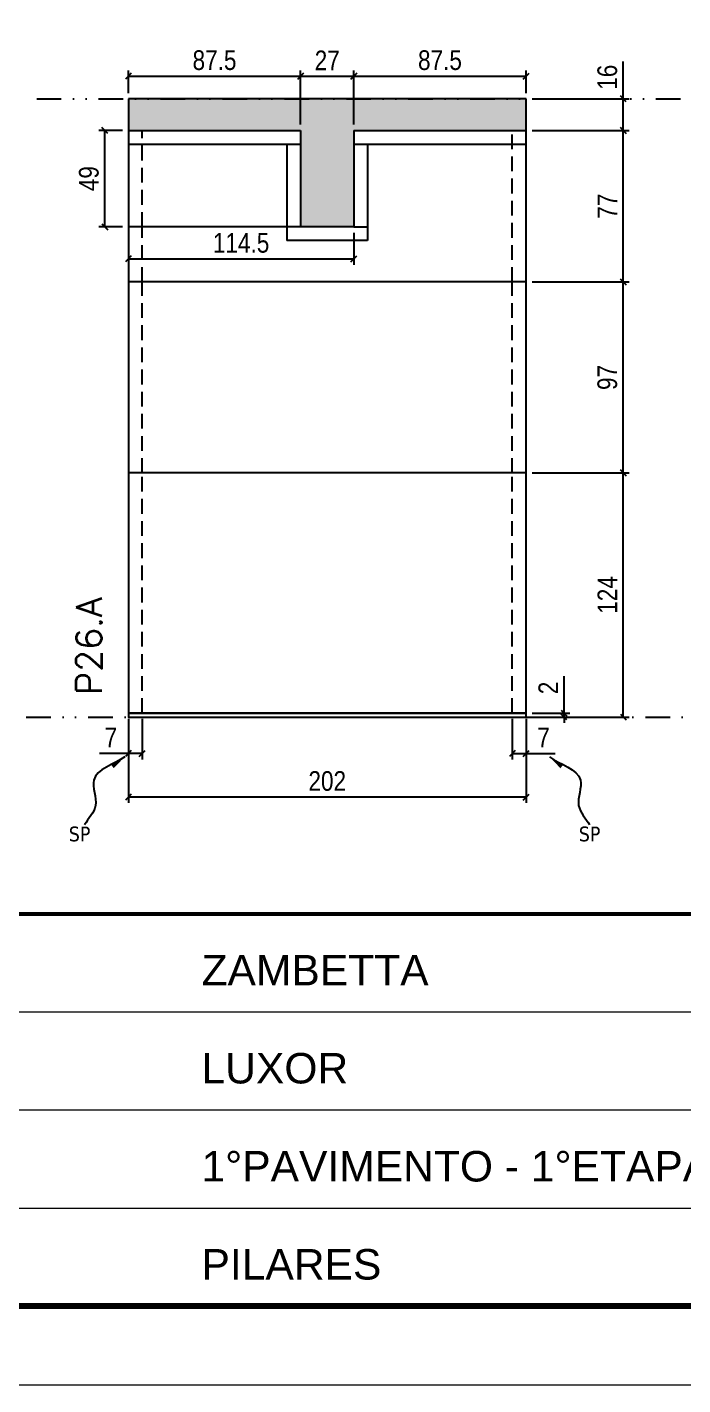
# Model space of a CAD drawing. Extents: x 14400 to 24104, y -21631 to 6985.
# Drawn here: x 16622 to 16955, y -2105 to -1416 of the extents above; entities that cross this region are included whole.
import ezdxf

# ---------------------------------------------------------------- set-up
doc = ezdxf.new("R2010")
doc.units = 0
for name, pattern in [('CONTINUO', [0]), ('DASHED', [0.75, 0.5, -0.25]), ('DIVIDE2', [0.625, 0.25, -0.125, 0, -0.125, 0, -0.125]), ('HIDDEN', [0.375, 0.25, -0.125])]:
    doc.linetypes.add(name, pattern=pattern)
for name, color, linetype in [('COTA', 241, 'Continuous'), ('Nível', 160, 'Continuous'), ('Painéis', 200, 'Continuous'), ('SARR_2.2x7', 40, 'Continuous'), ('texto', 7, 'Continuous')]:
    doc.layers.add(name, color=color, linetype=linetype)
for name, color, linetype, lineweight in [('Folhas', 255, 'Continuous', 9), ('SARRAFO DE PRESSAO', 251, 'DASHED', 9), ('Texto Seção', 7, 'Continuous', 15)]:
    doc.layers.add(name, color=color, linetype=linetype, lineweight=lineweight)
doc.styles.add('ARIAL', font='arial.ttf')
doc.styles.add('COTA TECNICA', font='techl___.ttf', dxfattribs={"height": 10})
doc.styles.add('COTA TECNICA-50', font='techl___.ttf', dxfattribs={"height": 10})
doc.styles.add('REGUA-120', font='ROMANS.shx', dxfattribs={"height": 15})
doc.styles.get("Standard").update_dxf_attribs({"font": 'arial.ttf'})
doc.dimstyles.new('COTA PAINEL-50', dxfattribs={"dimtxt": 10, "dimasz": 3, "dimexe": 3, "dimexo": 3, "dimgap": 3, "dimtad": 1, "dimdec": 1, "dimzin": 12, "dimdsep": 46, "dimtxsty": 'COTA TECNICA-50', "dimblk1": 'OBLIQUE', "dimblk2": 'OBLIQUE', "dimsah": 1, "dimcen": 0.9, "dimclrd": 4, "dimclre": 4, "dimclrt": 240, "dimadec": 1, "dimazin": 3, "dimtfac": 1, "dimtdec": 1, "dimtmove": 0, "dimatfit": 3, "dimfxl": 1, "dimtolj": 1, "dimtzin": 12, "dimarcsym": 0})
doc.dimstyles.new('PAINEL', dxfattribs={"dimtxt": 10, "dimasz": 3, "dimexe": 3, "dimexo": 3, "dimgap": 3, "dimtad": 1, "dimdec": 1, "dimzin": 12, "dimdsep": 46, "dimtxsty": 'COTA TECNICA', "dimblk1": 'OBLIQUE', "dimblk2": 'OBLIQUE', "dimsah": 1, "dimcen": 0.9, "dimclrd": 4, "dimclre": 4, "dimclrt": 240, "dimadec": 1, "dimazin": 3, "dimtfac": 1, "dimtdec": 1, "dimtmove": 0, "dimatfit": 3, "dimfxl": 1, "dimtolj": 1, "dimtzin": 12, "dimarcsym": 0})
doc.dimstyles.get("Standard").update_dxf_attribs({"dimtxt": 0.18, "dimasz": 0.18, "dimexe": 0.18, "dimexo": 0.0625, "dimgap": 0.09, "dimtad": 0, "dimtih": 1, "dimtoh": 1, "dimdec": 4, "dimzin": 0, "dimdsep": 46, "dimtxsty": 'Standard', "dimcen": 0.09, "dimadec": 0, "dimazin": 0, "dimtfac": 1, "dimtdec": 4, "dimtofl": 0, "dimtmove": 0, "dimatfit": 3, "dimfxl": 1, "dimtolj": 1, "dimtzin": 0, "dimarcsym": 0})

# ---------------------------------------------------------------- blocks, each defined once
blk = doc.blocks.new('9999999999')
at = {"color": 30, "linetype": 'CONTINUO'}
for p, q in [((98564.56, 34379.64), (99583.98, 34379.64)), ((98564.56, 34329.83), (99487.98, 34329.83)), ((98564.56, 34280.02), (99487.98, 34280.02))]:
    blk.add_line(p, q, dxfattribs=at)
at = {"color": 30, "linetype": 'CONTINUO', "const_width": 2}
blk.add_lwpolyline([(99583.98, 34230.21), (99583.98, 34414.45, 0.414214), (99568.98, 34429.45), (98228.98, 34429.45, 0.414214), (98213.98, 34414.45), (98213.98, 34245.21, 0.414214), (98228.98, 34230.21), (99583.98, 34230.21)], format="xyb", dxfattribs=at)
at = {"layer": 'Folhas'}
blk.add_lwpolyline([(98138.98, 34190.21), (99623.98, 34190.21), (99623.98, 35240.21), (98138.98, 35240.21)], close=True, dxfattribs=at)
at = {"layer": 'Folhas', "color": 30, "const_width": 3}
blk.add_lwpolyline([(98213.98, 34230.21), (99583.98, 34230.21), (99583.98, 35200.21), (98213.98, 35200.21)], close=True, dxfattribs=at)
at = {"color": 7, "linetype": 'Continuous', "ltscale": 5, "style": 'ARIAL'}
for s, height, p in [('ZAMBETTA', 15.483, (98837.68, 34393.13)), ('LUXOR', 15.483, (98837.68, 34343.32)), ('1°PAVIMENTO - 1°ETAPA', 15.4829, (98837.68, 34293.51)), ('PILARES', 15.483, (98837.68, 34243.7))]:
    blk.add_text(s, height=height, dxfattribs=at).set_placement(p)
blk = doc.blocks.new('_Oblique')
at = {"color": 0, "linetype": 'ByBlock', "lineweight": -2}
blk.add_line((-0.5, -0.5), (0.5, 0.5), dxfattribs=at)
blk = doc.blocks.new('*D1653')
at = {"layer": 'COTA', "color": 4, "lineweight": -2, "transparency": 16777216}
for p, q in [((16673.53, -1767.02), (16673.53, -1809.69)), ((16875.53, -1767.02), (16875.53, -1809.69)), ((16875.53, -1806.69), (16673.53, -1806.69))]:
    blk.add_line(p, q, dxfattribs=at)
at = {"layer": 'Defpoints', "color": 0, "transparency": 16777216}
for p in [(16673.53, -1764.02), (16875.53, -1764.02), (16673.53, -1806.69)]:
    blk.add_point(p, dxfattribs=at)
at = {"layer": 'COTA', "color": 4, "lineweight": -2, "transparency": 16777216, "xscale": 3, "yscale": 3, "zscale": 3, "rotation": 180}
blk.add_blockref('_Oblique', (16673.53, -1806.69), dxfattribs=at)
at = {"layer": 'COTA', "color": 4, "lineweight": -2, "transparency": 16777216, "xscale": 3, "yscale": 3, "zscale": 3}
blk.add_blockref('_Oblique', (16875.53, -1806.69), dxfattribs=at)
at = {"layer": 'COTA', "color": 240, "transparency": 16777216, "insert": (16774.53, -1798.59), "char_height": 10, "attachment_point": 5, "style": 'COTA TECNICA'}
blk.add_mtext('\\A1;202', dxfattribs=at)
blk = doc.blocks.new('*D1654')
at = {"layer": 'COTA', "color": 4, "lineweight": -2, "transparency": 16777216}
for p, q in [((16868.53, -1767.02), (16868.53, -1787.53)), ((16875.53, -1769.02), (16875.53, -1787.53)), ((16868.53, -1784.53), (16875.53, -1784.53)), ((16875.53, -1784.53), (16890.26, -1784.53))]:
    blk.add_line(p, q, dxfattribs=at)
at = {"layer": 'Defpoints', "color": 0, "transparency": 16777216}
for p in [(16868.53, -1764.02), (16875.53, -1766.02), (16875.53, -1784.53)]:
    blk.add_point(p, dxfattribs=at)
at = {"layer": 'COTA', "color": 4, "lineweight": -2, "transparency": 16777216, "xscale": 3, "yscale": 3, "zscale": 3, "rotation": 180}
blk.add_blockref('_Oblique', (16868.53, -1784.53), dxfattribs=at)
at = {"layer": 'COTA', "color": 4, "lineweight": -2, "transparency": 16777216, "xscale": 3, "yscale": 3, "zscale": 3}
blk.add_blockref('_Oblique', (16875.53, -1784.53), dxfattribs=at)
at = {"layer": 'COTA', "color": 240, "transparency": 16777216, "insert": (16884.4, -1776.45), "char_height": 10, "attachment_point": 5, "style": 'COTA TECNICA-50'}
blk.add_mtext('\\A1;7', dxfattribs=at)
blk = doc.blocks.new('*D1655')
at = {"layer": 'COTA', "color": 4, "lineweight": -2, "transparency": 16777216}
for p, q in [((16673.53, -1769.02), (16673.53, -1787.53)), ((16680.53, -1767.02), (16680.53, -1787.53)), ((16673.53, -1784.53), (16658.8, -1784.53)), ((16680.53, -1784.53), (16673.53, -1784.53))]:
    blk.add_line(p, q, dxfattribs=at)
at = {"layer": 'Defpoints', "color": 0, "transparency": 16777216}
for p in [(16680.53, -1764.02), (16673.53, -1766.02), (16673.53, -1784.53)]:
    blk.add_point(p, dxfattribs=at)
at = {"layer": 'COTA', "color": 4, "lineweight": -2, "transparency": 16777216, "xscale": 3, "yscale": 3, "zscale": 3, "rotation": 180}
blk.add_blockref('_Oblique', (16673.53, -1784.53), dxfattribs=at)
at = {"layer": 'COTA', "color": 4, "lineweight": -2, "transparency": 16777216, "xscale": 3, "yscale": 3, "zscale": 3}
blk.add_blockref('_Oblique', (16680.53, -1784.53), dxfattribs=at)
at = {"layer": 'COTA', "color": 240, "transparency": 16777216, "insert": (16664.66, -1776.45), "char_height": 10, "attachment_point": 5, "style": 'COTA TECNICA-50'}
blk.add_mtext('\\A1;7', dxfattribs=at)
blk = doc.blocks.new('*D1666')
at = {"layer": 'COTA', "color": 4, "linetype": 'ByBlock', "lineweight": -2, "transparency": 16777216}
for p, q in [((16878.53, -1642.02), (16927.9, -1642.02)), ((16924.9, -1766.02), (16924.9, -1642.02)), ((16878.53, -1766.02), (16927.9, -1766.02))]:
    blk.add_line(p, q, dxfattribs=at)
at = {"layer": 'Defpoints', "color": 0, "linetype": 'ByBlock', "transparency": 16777216}
for p in [(16875.53, -1642.02), (16924.9, -1642.02), (16875.53, -1766.02)]:
    blk.add_point(p, dxfattribs=at)
at = {"layer": 'COTA', "color": 4, "linetype": 'ByBlock', "lineweight": -2, "transparency": 16777216, "xscale": 3, "yscale": 3, "zscale": 3}
for p, rotation in [((16924.9, -1642.02), 90), ((16924.9, -1766.02), 270)]:
    blk.add_blockref('_Oblique', p, dxfattribs=dict(at, rotation=rotation))
at = {"layer": 'COTA', "color": 240, "linetype": 'ByBlock', "transparency": 16777216, "insert": (16916.82, -1704.02), "char_height": 10, "attachment_point": 5, "rotation": 90, "style": 'COTA TECNICA'}
blk.add_mtext('\\A1;124', dxfattribs=at)
blk = doc.blocks.new('*D1656')
at = {"layer": 'COTA', "color": 4, "lineweight": -2, "transparency": 16777216}
for p, q in [((16894.79, -1764.02), (16894.79, -1745.21)), ((16878.53, -1764.02), (16897.79, -1764.02)), ((16894.79, -1766.02), (16894.79, -1764.02)), ((16878.53, -1766.02), (16897.79, -1766.02)), ((16894.79, -1766.02), (16894.79, -1769.02))]:
    blk.add_line(p, q, dxfattribs=at)
at = {"layer": 'Defpoints', "color": 0, "transparency": 16777216}
for p in [(16875.53, -1764.02), (16875.53, -1766.02), (16894.79, -1766.02)]:
    blk.add_point(p, dxfattribs=at)
at = {"layer": 'COTA', "color": 4, "lineweight": -2, "transparency": 16777216, "xscale": 3, "yscale": 3, "zscale": 3}
for p, rotation in [((16894.79, -1764.02), 270), ((16894.79, -1766.02), 90)]:
    blk.add_blockref('_Oblique', p, dxfattribs=dict(at, rotation=rotation))
at = {"layer": 'COTA', "color": 240, "transparency": 16777216, "insert": (16886.79, -1751.27), "char_height": 10, "attachment_point": 5, "rotation": 90, "style": 'COTA TECNICA-50'}
blk.add_mtext('\\A1;2', dxfattribs=at)
blk = doc.blocks.new('*D1667')
at = {"layer": 'COTA', "color": 4, "linetype": 'ByBlock', "lineweight": -2, "transparency": 16777216}
for p, q in [((16878.53, -1642.02), (16927.9, -1642.02)), ((16924.9, -1766.02), (16924.9, -1642.02)), ((16878.53, -1766.02), (16927.9, -1766.02))]:
    blk.add_line(p, q, dxfattribs=at)
at = {"layer": 'Defpoints', "color": 0, "linetype": 'ByBlock', "transparency": 16777216}
for p in [(16875.53, -1642.02), (16924.9, -1642.02), (16875.53, -1766.02)]:
    blk.add_point(p, dxfattribs=at)
at = {"layer": 'COTA', "color": 4, "linetype": 'ByBlock', "lineweight": -2, "transparency": 16777216, "xscale": 3, "yscale": 3, "zscale": 3}
for p, rotation in [((16924.9, -1642.02), 90), ((16924.9, -1766.02), 270)]:
    blk.add_blockref('_Oblique', p, dxfattribs=dict(at, rotation=rotation))
at = {"layer": 'COTA', "color": 240, "linetype": 'ByBlock', "transparency": 16777216, "insert": (16916.82, -1704.02), "char_height": 10, "attachment_point": 5, "rotation": 90, "style": 'COTA TECNICA'}
blk.add_mtext('\\A1;124', dxfattribs=at)
blk = doc.blocks.new('*D1668')
at = {"layer": 'COTA', "color": 4, "lineweight": -2, "transparency": 16777216}
for p, q in [((16878.53, -1545.02), (16927.9, -1545.02)), ((16924.9, -1642.02), (16924.9, -1545.02)), ((16878.53, -1642.02), (16927.9, -1642.02))]:
    blk.add_line(p, q, dxfattribs=at)
at = {"layer": 'Defpoints', "color": 0, "transparency": 16777216}
for p in [(16875.53, -1545.02), (16924.9, -1545.02), (16875.53, -1642.02)]:
    blk.add_point(p, dxfattribs=at)
at = {"layer": 'COTA', "color": 4, "lineweight": -2, "transparency": 16777216, "xscale": 3, "yscale": 3, "zscale": 3}
for p, rotation in [((16924.9, -1545.02), 90), ((16924.9, -1642.02), 270)]:
    blk.add_blockref('_Oblique', p, dxfattribs=dict(at, rotation=rotation))
at = {"layer": 'COTA', "color": 240, "transparency": 16777216, "insert": (16916.8, -1593.52), "char_height": 10, "attachment_point": 5, "rotation": 90, "style": 'COTA TECNICA'}
blk.add_mtext('\\A1;97', dxfattribs=at)
blk = doc.blocks.new('*D1677')
at = {"layer": 'COTA', "color": 4, "lineweight": -2, "transparency": 16777216}
for p, q in [((16878.53, -1468.02), (16927.9, -1468.02)), ((16924.9, -1545.02), (16924.9, -1468.02)), ((16878.53, -1545.02), (16927.9, -1545.02))]:
    blk.add_line(p, q, dxfattribs=at)
at = {"layer": 'Defpoints', "color": 0, "transparency": 16777216}
for p in [(16875.53, -1468.02), (16924.9, -1468.02), (16875.53, -1545.02)]:
    blk.add_point(p, dxfattribs=at)
at = {"layer": 'COTA', "color": 4, "lineweight": -2, "transparency": 16777216, "xscale": 3, "yscale": 3, "zscale": 3}
for p, rotation in [((16924.9, -1468.02), 90), ((16924.9, -1545.02), 270)]:
    blk.add_blockref('_Oblique', p, dxfattribs=dict(at, rotation=rotation))
at = {"layer": 'COTA', "color": 240, "transparency": 16777216, "insert": (16916.82, -1506.52), "char_height": 10, "attachment_point": 5, "rotation": 90, "style": 'COTA TECNICA'}
blk.add_mtext('\\A1;77', dxfattribs=at)
blk = doc.blocks.new('*D1678')
at = {"layer": 'COTA', "color": 4, "lineweight": -2, "transparency": 16777216}
for p, q in [((16924.9, -1452.02), (16924.9, -1433)), ((16878.53, -1452.02), (16927.9, -1452.02)), ((16924.9, -1468.02), (16924.9, -1452.02)), ((16878.53, -1468.02), (16927.9, -1468.02))]:
    blk.add_line(p, q, dxfattribs=at)
at = {"layer": 'Defpoints', "color": 0, "transparency": 16777216}
for p in [(16875.53, -1452.02), (16924.9, -1452.02), (16875.53, -1468.02)]:
    blk.add_point(p, dxfattribs=at)
at = {"layer": 'COTA', "color": 4, "lineweight": -2, "transparency": 16777216, "xscale": 3, "yscale": 3, "zscale": 3}
for p, rotation in [((16924.9, -1452.02), 90), ((16924.9, -1468.02), 270)]:
    blk.add_blockref('_Oblique', p, dxfattribs=dict(at, rotation=rotation))
at = {"layer": 'COTA', "color": 240, "transparency": 16777216, "insert": (16916.8, -1441.01), "char_height": 10, "attachment_point": 5, "rotation": 90, "style": 'COTA TECNICA'}
blk.add_mtext('\\A1;16', dxfattribs=at)
blk = doc.blocks.new('*D1679')
at = {"layer": 'COTA', "color": 4, "lineweight": -2, "transparency": 16777216}
for p, q in [((16673.53, -1520.02), (16673.53, -1536.31)), ((16788.03, -1520.02), (16788.03, -1536.31)), ((16673.53, -1533.31), (16788.03, -1533.31))]:
    blk.add_line(p, q, dxfattribs=at)
at = {"layer": 'Defpoints', "color": 0, "transparency": 16777216}
for p in [(16673.53, -1517.02), (16788.03, -1517.02), (16788.03, -1533.31)]:
    blk.add_point(p, dxfattribs=at)
at = {"layer": 'COTA', "color": 4, "lineweight": -2, "transparency": 16777216, "xscale": 3, "yscale": 3, "zscale": 3, "rotation": 180}
blk.add_blockref('_Oblique', (16673.53, -1533.31), dxfattribs=at)
at = {"layer": 'COTA', "color": 4, "lineweight": -2, "transparency": 16777216, "xscale": 3, "yscale": 3, "zscale": 3}
blk.add_blockref('_Oblique', (16788.03, -1533.31), dxfattribs=at)
at = {"layer": 'COTA', "color": 240, "transparency": 16777216, "insert": (16730.78, -1525.2), "char_height": 10, "attachment_point": 5, "style": 'COTA TECNICA'}
blk.add_mtext('\\A1;114.5', dxfattribs=at)
blk = doc.blocks.new('*D1680')
at = {"layer": 'COTA', "color": 4, "lineweight": -2, "transparency": 16777216}
for p, q in [((16673.53, -1449.02), (16673.53, -1437.52)), ((16673.53, -1440.52), (16761.03, -1440.52)), ((16761.03, -1465.02), (16761.03, -1437.52))]:
    blk.add_line(p, q, dxfattribs=at)
at = {"layer": 'Defpoints', "color": 0, "transparency": 16777216}
for p in [(16761.03, -1440.52), (16673.53, -1452.02), (16761.03, -1468.02)]:
    blk.add_point(p, dxfattribs=at)
at = {"layer": 'COTA', "color": 4, "lineweight": -2, "transparency": 16777216, "xscale": 3, "yscale": 3, "zscale": 3, "rotation": 180}
blk.add_blockref('_Oblique', (16673.53, -1440.52), dxfattribs=at)
at = {"layer": 'COTA', "color": 4, "lineweight": -2, "transparency": 16777216, "xscale": 3, "yscale": 3, "zscale": 3}
blk.add_blockref('_Oblique', (16761.03, -1440.52), dxfattribs=at)
at = {"layer": 'COTA', "color": 240, "transparency": 16777216, "insert": (16717.28, -1432.39), "char_height": 10, "attachment_point": 5, "style": 'COTA TECNICA'}
blk.add_mtext('\\A1;87.5', dxfattribs=at)
blk = doc.blocks.new('*D1681')
at = {"layer": 'COTA', "color": 4, "lineweight": -2, "transparency": 16777216}
for p, q in [((16761.03, -1465.02), (16761.03, -1437.52)), ((16761.03, -1440.52), (16788.03, -1440.52)), ((16788.03, -1465.02), (16788.03, -1437.52))]:
    blk.add_line(p, q, dxfattribs=at)
at = {"layer": 'Defpoints', "color": 0, "transparency": 16777216}
for p in [(16788.03, -1440.52), (16761.03, -1468.02), (16788.03, -1468.02)]:
    blk.add_point(p, dxfattribs=at)
at = {"layer": 'COTA', "color": 4, "lineweight": -2, "transparency": 16777216, "xscale": 3, "yscale": 3, "zscale": 3, "rotation": 180}
blk.add_blockref('_Oblique', (16761.03, -1440.52), dxfattribs=at)
at = {"layer": 'COTA', "color": 4, "lineweight": -2, "transparency": 16777216, "xscale": 3, "yscale": 3, "zscale": 3}
blk.add_blockref('_Oblique', (16788.03, -1440.52), dxfattribs=at)
at = {"layer": 'COTA', "color": 240, "transparency": 16777216, "insert": (16774.53, -1432.45), "char_height": 10, "attachment_point": 5, "style": 'COTA TECNICA'}
blk.add_mtext('\\A1;27', dxfattribs=at)
blk = doc.blocks.new('*D1682')
at = {"layer": 'COTA', "color": 4, "lineweight": -2, "transparency": 16777216}
for p, q in [((16788.03, -1465.02), (16788.03, -1437.52)), ((16788.03, -1440.52), (16875.53, -1440.52)), ((16875.53, -1449.02), (16875.53, -1437.52))]:
    blk.add_line(p, q, dxfattribs=at)
at = {"layer": 'Defpoints', "color": 0, "transparency": 16777216}
for p in [(16875.53, -1440.52), (16875.53, -1452.02), (16788.03, -1468.02)]:
    blk.add_point(p, dxfattribs=at)
at = {"layer": 'COTA', "color": 4, "lineweight": -2, "transparency": 16777216, "xscale": 3, "yscale": 3, "zscale": 3, "rotation": 180}
blk.add_blockref('_Oblique', (16788.03, -1440.52), dxfattribs=at)
at = {"layer": 'COTA', "color": 4, "lineweight": -2, "transparency": 16777216, "xscale": 3, "yscale": 3, "zscale": 3}
blk.add_blockref('_Oblique', (16875.53, -1440.52), dxfattribs=at)
at = {"layer": 'COTA', "color": 240, "transparency": 16777216, "insert": (16831.78, -1432.39), "char_height": 10, "attachment_point": 5, "style": 'COTA TECNICA'}
blk.add_mtext('\\A1;87.5', dxfattribs=at)
blk = doc.blocks.new('*D1683')
at = {"layer": 'COTA', "color": 4, "lineweight": -2, "transparency": 16777216}
for p, q in [((16670.53, -1468.02), (16658.59, -1468.02)), ((16661.59, -1517.02), (16661.59, -1468.02)), ((16670.53, -1517.02), (16658.59, -1517.02))]:
    blk.add_line(p, q, dxfattribs=at)
at = {"layer": 'Defpoints', "color": 0, "transparency": 16777216}
for p in [(16661.59, -1468.02), (16673.53, -1468.02), (16673.53, -1517.02)]:
    blk.add_point(p, dxfattribs=at)
at = {"layer": 'COTA', "color": 4, "lineweight": -2, "transparency": 16777216, "xscale": 3, "yscale": 3, "zscale": 3}
for p, rotation in [((16661.59, -1468.02), 90), ((16661.59, -1517.02), 270)]:
    blk.add_blockref('_Oblique', p, dxfattribs=dict(at, rotation=rotation))
at = {"layer": 'COTA', "color": 240, "transparency": 16777216, "insert": (16653.49, -1492.52), "char_height": 10, "attachment_point": 5, "rotation": 90, "style": 'COTA TECNICA'}
blk.add_mtext('\\A1;49', dxfattribs=at)

msp = doc.modelspace()

# ---------------------------------------------------------------- hatches: boundary and pattern name
at = {"layer": 'COTA'}
h = msp.add_hatch(dxfattribs=at)
h.set_pattern_fill('AR-CONC', color=256, scale=0.03)
h.paths.add_polyline_path([(16875.53, -1452.02), (16673.53, -1452.02), (16673.53, -1468.02), (16761.03, -1468.02), (16761.03, -1517.02), (16788.03, -1517.02), (16788.03, -1468.02), (16875.53, -1468.02)])

# ---------------------------------------------------------------- linework, layer by layer
for p, q in [((16875.53, -1452.02), (16673.53, -1452.02)), ((16673.53, -1452.02), (16673.53, -1468.02)), ((16875.53, -1468.02), (16875.53, -1452.02)), ((16754.03, -1517.02), (16754.03, -1524.02)), ((16788.03, -1517.02), (16795.03, -1517.02)), ((16795.03, -1517.02), (16795.03, -1524.02))]:
    msp.add_line(p, q, dxfattribs=at)
at = {"layer": 'Nível', "color": 4, "linetype": 'DIVIDE2', "ltscale": 50}
for p, q in [((16626.98, -1452.02), (17456.97, -1452.02)), ((16086.97, -1766.02), (17456.97, -1766.02))]:
    msp.add_line(p, q, dxfattribs=at)
at = {"layer": 'Painéis'}
for p, q in [((16673.53, -1468.02), (16673.53, -1764.02)), ((16673.53, -1468.02), (16761.03, -1468.02)), ((16761.03, -1468.02), (16761.03, -1517.02)), ((16788.03, -1468.02), (16788.03, -1517.02)), ((16788.03, -1468.02), (16875.53, -1468.02)), ((16875.53, -1764.02), (16875.53, -1468.02)), ((16788.03, -1517.02), (16673.53, -1517.02)), ((16875.53, -1545.02), (16673.53, -1545.02)), ((16875.53, -1642.02), (16673.53, -1642.02)), ((16673.53, -1764.02), (16875.53, -1764.02))]:
    msp.add_line(p, q, dxfattribs=at)
msp.add_lwpolyline([(16875.53, -1764.02), (16673.53, -1764.02), (16673.53, -1766.02), (16875.53, -1766.02)], close=True, dxfattribs=at)
at = {"layer": 'SARR_2.2x7', "linetype": 'HIDDEN', "ltscale": 30}
for p, q in [((16680.53, -1517.02), (16680.53, -1468.02)), ((16868.53, -1545.02), (16868.53, -1468.02)), ((16680.53, -1545.02), (16680.53, -1517.02)), ((16680.53, -1642.02), (16680.53, -1545.02)), ((16868.53, -1642.02), (16868.53, -1545.02)), ((16680.53, -1764.02), (16680.53, -1642.02)), ((16868.53, -1764.02), (16868.53, -1642.02))]:
    msp.add_line(p, q, dxfattribs=at)
at = {"layer": 'SARR_2.2x7'}
for p, q in [((16673.53, -1475.02), (16761.03, -1475.02)), ((16754.03, -1475.02), (16754.03, -1517.02)), ((16788.03, -1475.02), (16875.53, -1475.02)), ((16795.03, -1475.02), (16795.03, -1517.02)), ((16795.03, -1524.02), (16754.03, -1524.02))]:
    msp.add_line(p, q, dxfattribs=at)

# ---------------------------------------------------------------- block references
at = {"layer": 'SARRAFO DE PRESSAO', "color": 6, "linetype": 'ByBlock'}
msp.add_blockref('9999999999', (-82127.01, -36295.5), dxfattribs=at)

# ---------------------------------------------------------------- texts
at = {"layer": 'texto', "color": 0, "char_height": 7.5, "attachment_point": 5}
for insert in [(16648.75, -1825.51), (16907.78, -1825.51)]:
    msp.add_mtext('{\\fTahoma|b0|i0|c0|p34;\\C4;SP}', dxfattribs=dict(at, insert=insert))
at = {"layer": 'Texto Seção', "insert": (16660.06, -1754.76), "char_height": 13, "width": 285.3299, "attachment_point": 7, "rotation": 90, "style": 'REGUA-120'}
msp.add_mtext('\\pt26;P26.A', dxfattribs=at)

# ---------------------------------------------------------------- dimensions: what is measured, and where the dimension line sits
at = {"layer": 'COTA'}
for base, p1, p2, dimstyle, picture, middle in [((16761.03, -1440.52), (16673.53, -1452.02), (16761.03, -1468.02), 'PAINEL', '*D1680', (16717.28, -1432.39)), ((16788.03, -1533.31), (16673.53, -1517.02), (16788.03, -1517.02), 'PAINEL', '*D1679', (16730.78, -1525.2)), ((16875.53, -1784.53), (16868.53, -1764.02), (16875.53, -1766.02), 'COTA PAINEL-50', '*D1654', (16884.4, -1776.45))]:
    dim = msp.add_linear_dim(base=base, p1=p1, p2=p2, dimstyle=dimstyle, dxfattribs=at)
    dim.commit()
    dim.dimension.update_dxf_attribs({"geometry": picture, "text_midpoint": middle})
for base, p1, p2, picture, middle in [((16788.03, -1440.52), (16761.03, -1468.02), (16788.03, -1468.02), '*D1681', (16774.53, -1432.45)), ((16875.53, -1440.52), (16788.03, -1468.02), (16875.53, -1452.02), '*D1682', (16831.78, -1432.39))]:
    dim = msp.add_linear_dim(base=base, p1=p1, p2=p2, dimstyle='PAINEL', override={"dimtmove": 1}, dxfattribs=at)
    dim.commit()
    dim.dimension.update_dxf_attribs({"geometry": picture, "text_midpoint": middle})
for base, p1, p2, angle, dimstyle, picture, middle in [((16924.9, -1452.02), (16875.53, -1468.02), (16875.53, -1452.02), 90, 'PAINEL', '*D1678', (16916.8, -1441.01)), ((16661.59, -1468.02), (16673.53, -1517.02), (16673.53, -1468.02), 90, 'PAINEL', '*D1683', (16653.49, -1492.52)), ((16924.9, -1468.02), (16875.53, -1545.02), (16875.53, -1468.02), 90, 'PAINEL', '*D1677', (16916.82, -1506.52)), ((16924.9, -1545.02), (16875.53, -1642.02), (16875.53, -1545.02), 90, 'PAINEL', '*D1668', (16916.8, -1593.52)), ((16673.53, -1784.53), (16680.53, -1764.02), (16673.53, -1766.02), 180, 'COTA PAINEL-50', '*D1655', (16664.66, -1776.45))]:
    dim = msp.add_linear_dim(base=base, p1=p1, p2=p2, angle=angle, dimstyle=dimstyle, dxfattribs=at)
    dim.commit()
    dim.dimension.update_dxf_attribs({"geometry": picture, "text_midpoint": middle})
at = {"layer": 'COTA', "linetype": 'ByBlock'}
for picture in ['*D1666', '*D1667']:
    dim = msp.add_aligned_dim(p1=(16875.53, -1766.02), p2=(16875.53, -1642.02), distance=-49.37, dimstyle='PAINEL', dxfattribs=at)
    dim.commit()
    dim.dimension.update_dxf_attribs({"geometry": picture, "text_midpoint": (16916.82, -1704.02)})
at = {"layer": 'COTA'}
dim = msp.add_linear_dim(base=(16894.79, -1766.02), p1=(16875.53, -1764.02), p2=(16875.53, -1766.02), angle=90, dimstyle='COTA PAINEL-50', dxfattribs=at)
dim.commit()
dim.dimension.update_dxf_attribs({"geometry": '*D1656', "text_midpoint": (16894.79, -1751.27), "dimtype": 160})
dim = msp.add_linear_dim(base=(16673.53, -1806.69), p1=(16875.53, -1764.02), p2=(16673.53, -1764.02), angle=180, dimstyle='PAINEL', override={"dimarcsym": 2}, dxfattribs=at)
dim.commit()
dim.dimension.update_dxf_attribs({"geometry": '*D1653', "text_midpoint": (16774.53, -1798.59)})

# ---------------------------------------------------------------- leaders
at = {"layer": 'COTA', "path_type": 1}
for points in [[(16671.7, -1786.2), (16655.92, -1798.03), (16656.84, -1811.04), (16651.29, -1820.82)], [(16887.36, -1786.2), (16903.14, -1798.03), (16902.22, -1811.04), (16907.77, -1820.82)]]:
    msp.add_leader(points, dimstyle='Standard', override={"dimasz": 8}, dxfattribs=at)

doc.saveas('drawing.dxf')
